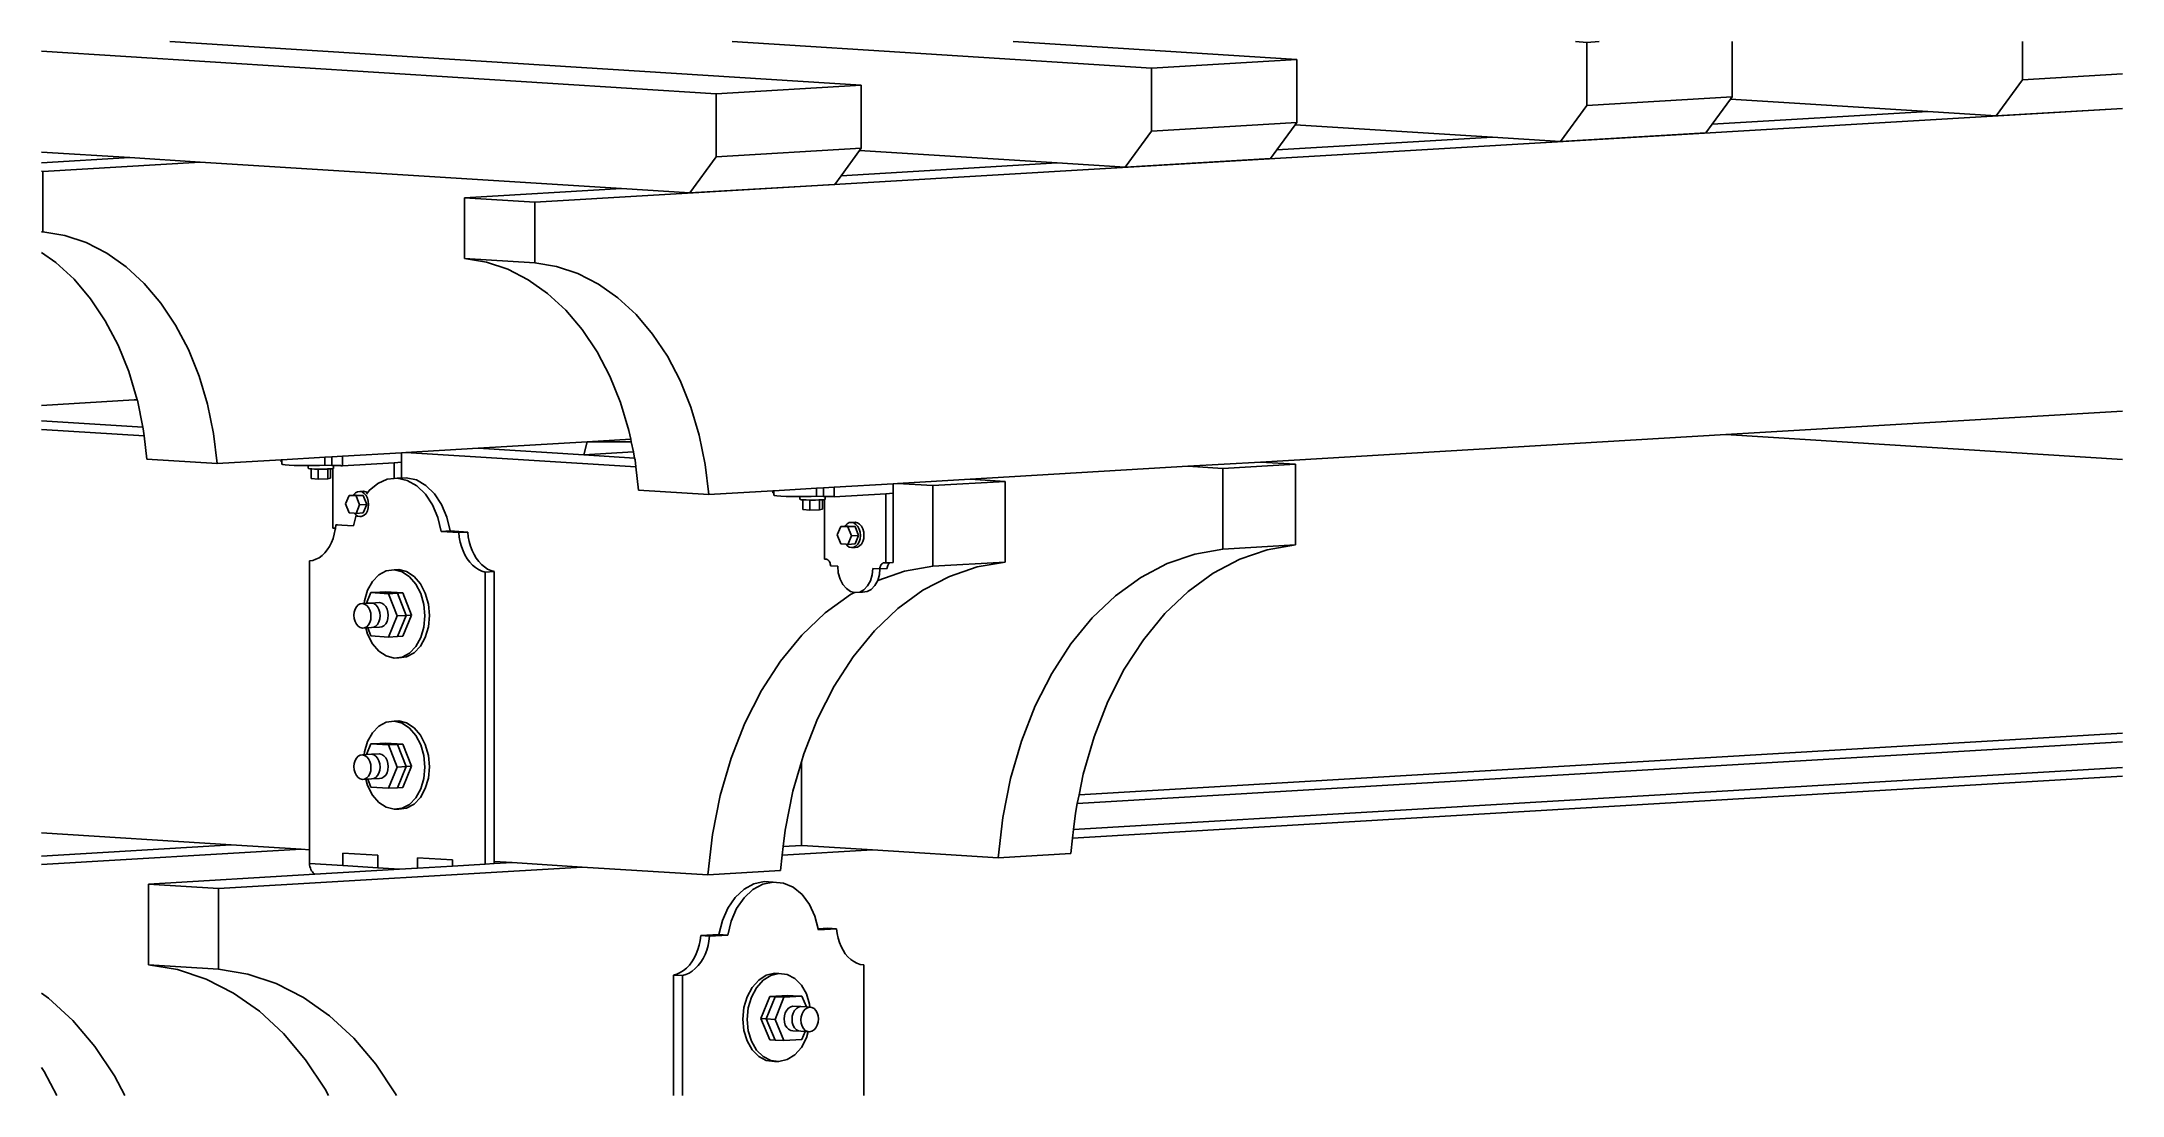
# Model space of a CAD drawing. Extents: x -20.6 to 20.6, y -10.4 to 10.4.
import ezdxf

# ---------------------------------------------------------------- set-up
doc = ezdxf.new("R2010")
doc.units = 0
doc.header["$MEASUREMENT"] = 0
doc.layers.get('0').update_dxf_attribs({"linetype": 'CONTINUOUS'})

msp = doc.modelspace()

# ---------------------------------------------------------------- linework, layer by layer
for p, q in [((-18.065, 10.43), (-4.37, 9.568)), ((-6.93, 10.43), (1.378, 9.907)), ((-1.363, 10.43), (4.252, 10.076)), ((9.772, 10.43), (9.999, 10.415)), ((10.241, 10.43), (9.999, 10.415)), ((9.999, 10.415), (9.999, 9.168)), ((12.873, 9.337), (12.873, 10.43)), ((18.621, 10.43), (18.621, 9.676)), ((-20.602, 10.239), (-7.244, 9.398)), ((4.252, 10.076), (1.378, 9.907)), ((1.378, 9.907), (1.378, 8.659)), ((4.252, 8.829), (4.252, 10.076)), ((-4.37, 9.568), (-7.244, 9.398)), ((-4.37, 8.32), (-4.37, 9.568)), ((18.621, 9.676), (18.099, 8.96)), ((18.621, 9.676), (20.602, 9.793)), ((-10.837, 7.249), (20.602, 9.103)), ((-7.244, 9.398), (-7.244, 8.151)), ((9.999, 9.168), (9.478, 8.452)), ((9.999, 9.168), (12.873, 9.337)), ((12.477, 8.794), (12.84, 9.291)), ((12.84, 9.291), (12.873, 9.337)), ((12.84, 9.291), (16.748, 9.045)), ((18.099, 8.96), (20.602, 9.108)), ((1.378, 8.659), (0.856, 7.943)), ((1.378, 8.659), (4.252, 8.829)), ((3.855, 8.285), (4.218, 8.783)), ((4.218, 8.783), (4.252, 8.829)), ((4.218, 8.783), (8.126, 8.537)), ((12.351, 8.621), (12.477, 8.794)), ((12.477, 8.794), (16.748, 9.045)), ((16.748, 9.045), (18.099, 8.96)), ((-20.602, 8.243), (-18.855, 8.133)), ((-7.244, 8.151), (-4.37, 8.32)), ((-4.766, 7.776), (-4.403, 8.274)), ((-4.403, 8.274), (-4.37, 8.32)), ((-4.403, 8.274), (-0.495, 8.028)), ((3.73, 8.113), (3.855, 8.285)), ((3.855, 8.285), (8.126, 8.537)), ((8.126, 8.537), (9.478, 8.452)), ((9.478, 8.452), (12.351, 8.621)), ((-20.602, 8.03), (-18.855, 8.133)), ((-20.575, 7.862), (-20.602, 7.863)), ((-20.575, 7.862), (-17.464, 8.045)), ((-20.575, 7.862), (-20.575, 6.664)), ((-18.855, 8.133), (-17.464, 8.045)), ((-17.464, 8.045), (-9.117, 7.52)), ((-7.244, 8.151), (-7.765, 7.435)), ((-4.766, 7.776), (-0.495, 8.028)), ((-0.495, 8.028), (0.856, 7.943)), ((0.856, 7.943), (3.73, 8.113)), ((-12.229, 7.336), (-9.117, 7.52)), ((-9.117, 7.52), (-7.765, 7.435)), ((-7.765, 7.435), (-4.892, 7.604)), ((-4.892, 7.604), (-4.766, 7.776)), ((-10.837, 7.249), (-12.229, 7.336)), ((-12.229, 7.336), (-12.229, 6.139)), ((-10.837, 7.249), (-10.837, 6.051)), ((-20.575, 6.664), (-20.602, 6.665)), ((-20.142, 6.591), (-20.575, 6.664)), ((-20.602, 6.258), (-20.319, 6.059)), ((-20.142, 6.591), (-19.719, 6.45)), ((-19.719, 6.45), (-19.313, 6.242)), ((-19.313, 6.242), (-18.928, 5.971)), ((-20.319, 6.059), (-19.96, 5.727)), ((-18.928, 5.971), (-18.569, 5.64)), ((-10.837, 6.051), (-12.229, 6.139)), ((-11.795, 6.065), (-12.229, 6.139)), ((-11.795, 6.065), (-11.372, 5.924)), ((-11.372, 5.924), (-10.966, 5.717)), ((-10.404, 5.978), (-10.837, 6.051)), ((-10.404, 5.978), (-9.981, 5.837)), ((-9.981, 5.837), (-9.575, 5.629)), ((-19.96, 5.727), (-19.633, 5.34)), ((-18.569, 5.64), (-18.242, 5.253)), ((-10.966, 5.717), (-10.581, 5.446)), ((-10.581, 5.446), (-10.222, 5.115)), ((-9.575, 5.629), (-9.19, 5.358)), ((-9.19, 5.358), (-8.831, 5.027)), ((-19.633, 5.34), (-19.34, 4.902)), ((-18.242, 5.253), (-17.949, 4.815)), ((-10.222, 5.115), (-9.895, 4.728)), ((-8.831, 5.027), (-8.503, 4.64)), ((-19.34, 4.902), (-19.087, 4.419)), ((-17.949, 4.815), (-17.695, 4.332)), ((-9.895, 4.728), (-9.602, 4.29)), ((-8.503, 4.64), (-8.211, 4.202)), ((-19.087, 4.419), (-18.875, 3.897)), ((-17.695, 4.332), (-17.484, 3.809)), ((-9.602, 4.29), (-9.349, 3.806)), ((-8.211, 4.202), (-7.957, 3.719)), ((-18.875, 3.897), (-18.709, 3.342)), ((-17.484, 3.809), (-17.317, 3.254)), ((-9.349, 3.806), (-9.137, 3.284)), ((-7.957, 3.719), (-7.746, 3.196)), ((-20.602, 3.228), (-18.772, 3.336)), ((-18.772, 3.336), (-18.708, 3.34)), ((-18.772, 3.336), (-18.706, 3.332)), ((-18.709, 3.342), (-18.708, 3.34)), ((-18.708, 3.34), (-18.706, 3.332)), ((-18.706, 3.332), (-18.597, 2.799)), ((-20.602, 2.925), (-18.597, 2.799)), ((-17.317, 3.254), (-17.198, 2.674)), ((-9.137, 3.284), (-8.971, 2.729)), ((-7.746, 3.196), (-7.579, 2.642)), ((12.75, 2.651), (20.602, 3.114)), ((-20.602, 2.75), (-18.572, 2.623)), ((-18.597, 2.799), (-18.589, 2.762)), ((-18.589, 2.762), (-18.572, 2.623)), ((-18.518, 2.164), (-18.572, 2.623)), ((-17.198, 2.674), (-17.127, 2.076)), ((-11.954, 2.381), (-9.797, 2.508)), ((-9.866, 2.25), (-9.797, 2.508)), ((-9.797, 2.508), (-8.936, 2.559)), ((-9.797, 2.508), (-8.925, 2.507)), ((-8.971, 2.729), (-8.936, 2.559)), ((-8.936, 2.559), (-8.925, 2.507)), ((-8.925, 2.507), (-8.884, 2.308)), ((-7.579, 2.642), (-7.46, 2.061)), ((3.532, 2.107), (12.75, 2.651)), ((20.602, 2.157), (12.75, 2.651)), ((-17.127, 2.076), (-18.518, 2.164)), ((-17.129, 2.076), (-17.127, 2.076)), ((-17.127, 2.076), (-15.861, 2.151)), ((-15.861, 2.151), (-15.842, 2.152)), ((-15.861, 2.151), (-15.861, 2.11)), ((-15.844, 2.109), (-15.861, 2.11)), ((-15.844, 2.111), (-15.842, 2.111)), ((-15.842, 2.109), (-15.844, 2.109)), ((-15.842, 2.152), (-14.995, 2.202)), ((-15.842, 2.152), (-15.842, 2.111)), ((-15.842, 2.111), (-15.842, 2.109)), ((-15.842, 2.109), (-15.842, 2.067)), ((-15.842, 2.067), (-15.827, 2.059)), ((-14.995, 2.202), (-14.855, 2.21)), ((-14.995, 2.202), (-14.995, 2.044)), ((-14.855, 2.21), (-14.644, 2.223)), ((-14.855, 2.21), (-14.855, 2.036)), ((-14.644, 2.223), (-13.476, 2.291)), ((-14.644, 2.223), (-14.644, 2.033)), ((-13.62, 2.094), (-14.644, 2.033)), ((-13.62, 2.094), (-13.476, 2.102)), ((-13.62, 2.094), (-13.62, 1.78)), ((-13.476, 2.291), (-13.391, 2.296)), ((-13.476, 2.102), (-13.476, 2.291)), ((-13.476, 1.791), (-13.476, 2.102)), ((-13.391, 2.296), (-11.954, 2.381)), ((-13.391, 2.296), (-8.834, 2.01)), ((-11.954, 2.381), (-9.866, 2.25)), ((-9.866, 2.25), (-8.884, 2.308)), ((-9.866, 2.25), (-8.859, 2.186)), ((-8.884, 2.308), (-8.859, 2.186)), ((-8.859, 2.186), (-8.851, 2.149)), ((-8.851, 2.149), (-8.834, 2.01)), ((-7.46, 2.061), (-7.389, 1.463)), ((2.095, 2.023), (3.532, 2.107)), ((2.792, 1.979), (4.229, 2.064)), ((3.532, 2.107), (4.229, 2.064)), ((4.229, 2.064), (4.229, 0.467)), ((-15.827, 2.059), (-15.779, 2.052)), ((-15.779, 2.052), (-15.702, 2.045)), ((-15.702, 2.045), (-15.599, 2.04)), ((-15.599, 2.04), (-15.48, 2.037)), ((-15.48, 2.037), (-15.35, 2.036)), ((-15.35, 2.036), (-15.323, 2.036)), ((-15.323, 2.036), (-15.221, 2.037)), ((-15.323, 2.036), (-15.323, 1.983)), ((-15.323, 1.983), (-15.315, 1.979)), ((-15.315, 1.979), (-15.291, 1.975)), ((-15.291, 1.975), (-15.267, 1.973)), ((-15.267, 1.973), (-15.267, 1.78)), ((-15.267, 1.973), (-15.252, 1.972)), ((-15.267, 1.78), (-15.128, 1.771)), ((-15.252, 1.972), (-15.201, 1.969)), ((-15.221, 2.037), (-15.099, 2.04)), ((-15.201, 1.969), (-15.141, 1.968)), ((-15.141, 1.968), (-15.128, 1.968)), ((-15.128, 1.968), (-15.128, 1.771)), ((-15.128, 1.968), (-15.077, 1.967)), ((-15.128, 1.771), (-14.934, 1.774)), ((-15.099, 2.04), (-14.995, 2.044)), ((-15.077, 1.967), (-15.012, 1.968)), ((-15.012, 1.968), (-14.951, 1.969)), ((-14.995, 2.044), (-14.855, 2.036)), ((-14.951, 1.969), (-14.934, 1.97)), ((-14.934, 1.97), (-14.899, 1.972)), ((-14.934, 1.97), (-14.934, 1.774)), ((-14.934, 1.774), (-14.879, 1.786)), ((-14.899, 1.972), (-14.879, 1.973)), ((-14.879, 1.973), (-14.858, 1.975)), ((-14.879, 1.973), (-14.879, 1.786)), ((-14.858, 1.975), (-14.837, 1.978)), ((-14.855, 2.036), (-14.839, 2.036)), ((-14.839, 2.036), (-14.823, 2.037)), ((-14.837, 0.798), (-14.837, 1.978)), ((-14.837, 1.978), (-14.832, 1.978)), ((-14.832, 1.978), (-14.823, 1.982)), ((-14.823, 2.037), (-14.823, 1.982)), ((-14.823, 2.037), (-14.821, 2.037)), ((-14.821, 2.037), (-14.801, 2.037)), ((-14.801, 2.037), (-14.781, 2.038)), ((-14.781, 2.038), (-14.761, 2.038)), ((-14.761, 2.038), (-14.74, 2.038)), ((-14.74, 2.038), (-14.721, 2.037)), ((-14.721, 2.037), (-14.702, 2.037)), ((-14.702, 2.037), (-14.684, 2.036)), ((-14.684, 2.036), (-14.669, 2.035)), ((-14.669, 2.035), (-14.655, 2.034)), ((-14.655, 2.034), (-14.644, 2.033)), ((-14.116, 1.541), (-13.947, 1.683)), ((-13.947, 1.683), (-13.758, 1.766)), ((-13.758, 1.766), (-13.62, 1.78)), ((-13.62, 1.78), (-13.559, 1.786)), ((-13.559, 1.786), (-13.476, 1.791)), ((-13.559, 1.786), (-13.361, 1.741)), ((-13.476, 1.791), (-13.38, 1.797)), ((-13.38, 1.797), (-13.181, 1.752)), ((-13.361, 1.741), (-13.172, 1.635)), ((-13.181, 1.752), (-12.992, 1.645)), ((-8.78, 1.551), (-8.834, 2.01)), ((-4.906, 1.61), (-3.738, 1.679)), ((-3.738, 1.679), (-3.653, 1.684)), ((-3.738, 1.489), (-3.738, 1.679)), ((-3.653, 1.684), (-2.216, 1.768)), ((-3.653, 1.684), (-2.956, 1.64)), ((-2.956, 1.64), (-1.519, 1.725)), ((-2.216, 1.768), (2.095, 2.023)), ((-2.216, 1.768), (-1.519, 1.725)), ((-1.519, 1.725), (-1.519, 0.128)), ((2.095, 2.023), (2.792, 1.979)), ((2.792, 1.979), (2.792, 0.382)), ((-14.583, 1.277), (-14.514, 1.445)), ((-14.514, 1.099), (-14.583, 1.277)), ((-14.429, 1.45), (-14.514, 1.445)), ((-14.514, 1.445), (-14.375, 1.436)), ((-14.429, 1.45), (-14.423, 1.461)), ((-14.37, 1.454), (-14.429, 1.45)), ((-14.423, 1.461), (-14.387, 1.498)), ((-14.387, 1.498), (-14.346, 1.52)), ((-14.231, 1.445), (-14.375, 1.436)), ((-14.375, 1.436), (-14.305, 1.259)), ((-14.305, 1.259), (-14.375, 1.091)), ((-14.231, 1.445), (-14.37, 1.454)), ((-14.346, 1.52), (-14.301, 1.526)), ((-14.161, 1.268), (-14.305, 1.259)), ((-14.229, 1.53), (-14.301, 1.526)), ((-14.301, 1.526), (-14.256, 1.515)), ((-14.256, 1.515), (-14.214, 1.487)), ((-14.231, 1.445), (-14.161, 1.268)), ((-14.161, 1.268), (-14.231, 1.099)), ((-14.229, 1.53), (-14.184, 1.519)), ((-14.214, 1.487), (-14.178, 1.445)), ((-14.184, 1.519), (-14.149, 1.496)), ((-14.178, 1.445), (-14.15, 1.392)), ((-14.165, 1.474), (-14.149, 1.496)), ((-14.15, 1.392), (-14.133, 1.33)), ((-14.149, 1.496), (-14.116, 1.541)), ((-14.133, 1.33), (-14.127, 1.266)), ((-14.127, 1.266), (-14.133, 1.201)), ((-13.172, 1.635), (-13.003, 1.471)), ((-13.003, 1.471), (-12.862, 1.259)), ((-12.992, 1.645), (-12.823, 1.481)), ((-12.862, 1.259), (-12.756, 1.009)), ((-12.682, 1.269), (-12.823, 1.481)), ((-12.576, 1.019), (-12.682, 1.269)), ((-7.389, 1.463), (-8.78, 1.551)), ((-7.391, 1.463), (-7.389, 1.463)), ((-7.389, 1.463), (-6.123, 1.538)), ((-6.123, 1.538), (-6.104, 1.539)), ((-6.123, 1.538), (-6.123, 1.497)), ((-6.106, 1.496), (-6.123, 1.497)), ((-6.106, 1.498), (-6.104, 1.498)), ((-6.104, 1.496), (-6.106, 1.496)), ((-6.104, 1.539), (-5.256, 1.589)), ((-6.104, 1.539), (-6.104, 1.498)), ((-6.104, 1.498), (-6.104, 1.496)), ((-6.104, 1.496), (-6.104, 1.454)), ((-6.104, 1.454), (-6.089, 1.446)), ((-6.089, 1.446), (-6.041, 1.439)), ((-6.041, 1.439), (-5.963, 1.432)), ((-5.963, 1.432), (-5.861, 1.427)), ((-5.861, 1.427), (-5.741, 1.424)), ((-5.741, 1.424), (-5.612, 1.423)), ((-5.612, 1.423), (-5.585, 1.423)), ((-5.585, 1.423), (-5.483, 1.424)), ((-5.585, 1.423), (-5.585, 1.37)), ((-5.585, 1.37), (-5.577, 1.366)), ((-5.577, 1.366), (-5.553, 1.362)), ((-5.553, 1.362), (-5.529, 1.36)), ((-5.529, 1.36), (-5.529, 1.167)), ((-5.529, 1.36), (-5.514, 1.359)), ((-5.514, 1.359), (-5.463, 1.357)), ((-5.483, 1.424), (-5.361, 1.427)), ((-5.463, 1.357), (-5.403, 1.355)), ((-5.403, 1.355), (-5.39, 1.355)), ((-5.39, 1.355), (-5.39, 1.158)), ((-5.39, 1.355), (-5.339, 1.354)), ((-5.361, 1.427), (-5.256, 1.432)), ((-5.339, 1.354), (-5.274, 1.355)), ((-5.274, 1.355), (-5.213, 1.356)), ((-5.256, 1.589), (-5.117, 1.597)), ((-5.256, 1.589), (-5.256, 1.432)), ((-5.256, 1.432), (-5.117, 1.423)), ((-5.213, 1.356), (-5.196, 1.357)), ((-5.196, 1.357), (-5.161, 1.359)), ((-5.196, 1.357), (-5.196, 1.161)), ((-5.161, 1.359), (-5.141, 1.36)), ((-5.141, 1.36), (-5.12, 1.362)), ((-5.141, 1.36), (-5.141, 1.173)), ((-5.12, 1.362), (-5.099, 1.365)), ((-5.117, 1.597), (-4.906, 1.61)), ((-5.117, 1.597), (-5.117, 1.423)), ((-5.117, 1.423), (-5.101, 1.424)), ((-5.101, 1.424), (-5.085, 1.424)), ((-5.099, 0.185), (-5.099, 1.365)), ((-5.099, 1.365), (-5.094, 1.365)), ((-5.094, 1.365), (-5.085, 1.369)), ((-5.085, 1.424), (-5.085, 1.369)), ((-5.085, 1.424), (-5.083, 1.424)), ((-5.083, 1.424), (-5.063, 1.425)), ((-5.063, 1.425), (-5.043, 1.425)), ((-5.043, 1.425), (-5.023, 1.425)), ((-5.023, 1.425), (-5.002, 1.425)), ((-5.002, 1.425), (-4.983, 1.425)), ((-4.983, 1.425), (-4.964, 1.424)), ((-4.964, 1.424), (-4.946, 1.423)), ((-4.946, 1.423), (-4.931, 1.423)), ((-4.931, 1.423), (-4.917, 1.422)), ((-4.917, 1.422), (-4.906, 1.421)), ((-4.906, 1.61), (-4.906, 1.421)), ((-3.882, 1.481), (-4.906, 1.421)), ((-3.882, 1.481), (-3.738, 1.489)), ((-3.882, 1.481), (-3.882, 0.109)), ((-3.738, 0.117), (-3.738, 1.489)), ((-2.956, 1.64), (-2.956, 0.043)), ((-14.777, 0.865), (-14.785, 0.793)), ((-14.777, 0.865), (-14.741, 0.867)), ((-14.429, 0.843), (-14.777, 0.865)), ((-14.411, 1.093), (-14.514, 1.099)), ((-14.429, 0.843), (-14.428, 0.847)), ((-14.428, 0.847), (-14.376, 1.058)), ((-14.387, 1.066), (-14.411, 1.093)), ((-14.375, 1.091), (-14.411, 1.093)), ((-14.376, 1.058), (-14.387, 1.066)), ((-14.346, 1.038), (-14.376, 1.058)), ((-14.231, 1.099), (-14.375, 1.091)), ((-14.301, 1.027), (-14.346, 1.038)), ((-14.256, 1.033), (-14.301, 1.027)), ((-14.265, 1.029), (-14.301, 1.027)), ((-14.214, 1.055), (-14.256, 1.033)), ((-14.178, 1.092), (-14.214, 1.055)), ((-14.15, 1.142), (-14.178, 1.092)), ((-14.133, 1.201), (-14.15, 1.142)), ((-12.756, 1.009), (-12.69, 0.733)), ((-12.51, 0.744), (-12.576, 1.019)), ((-5.529, 1.167), (-5.39, 1.158)), ((-5.39, 1.158), (-5.196, 1.161)), ((-5.196, 1.161), (-5.141, 1.173)), ((-4.845, 0.664), (-4.776, 0.832)), ((-4.691, 0.837), (-4.776, 0.832)), ((-4.776, 0.832), (-4.637, 0.824)), ((-4.691, 0.837), (-4.685, 0.848)), ((-4.632, 0.841), (-4.691, 0.837)), ((-4.685, 0.848), (-4.649, 0.885)), ((-4.649, 0.885), (-4.608, 0.908)), ((-4.493, 0.832), (-4.637, 0.824)), ((-4.493, 0.832), (-4.632, 0.841)), ((-4.608, 0.908), (-4.563, 0.913)), ((-4.491, 0.917), (-4.563, 0.913)), ((-4.563, 0.913), (-4.518, 0.902)), ((-4.518, 0.902), (-4.476, 0.874)), ((-4.493, 0.832), (-4.423, 0.655)), ((-4.491, 0.917), (-4.446, 0.906)), ((-4.476, 0.874), (-4.44, 0.832)), ((-4.446, 0.906), (-4.404, 0.879)), ((-4.44, 0.832), (-4.412, 0.779)), ((-4.368, 0.837), (-4.404, 0.879)), ((-4.34, 0.783), (-4.368, 0.837)), ((-14.901, 0.437), (-14.945, 0.369)), ((-14.863, 0.512), (-14.901, 0.437)), ((-14.831, 0.594), (-14.863, 0.512)), ((-14.823, 0.801), (-14.837, 0.798)), ((-14.806, 0.681), (-14.831, 0.594)), ((-14.809, 0.801), (-14.823, 0.801)), ((-14.809, 0.801), (-14.795, 0.798)), ((-14.787, 0.771), (-14.806, 0.681)), ((-14.785, 0.793), (-14.795, 0.798)), ((-14.785, 0.793), (-14.787, 0.771)), ((-12.69, 0.733), (-12.51, 0.744)), ((-12.69, 0.733), (-12.342, 0.711)), ((-12.51, 0.744), (-12.163, 0.722)), ((-12.342, 0.711), (-12.163, 0.722)), ((-12.342, 0.711), (-12.331, 0.617)), ((-12.331, 0.617), (-12.313, 0.524)), ((-12.313, 0.524), (-12.288, 0.434)), ((-12.288, 0.434), (-12.256, 0.348)), ((-12.152, 0.627), (-12.163, 0.722)), ((-12.134, 0.534), (-12.152, 0.627)), ((-12.109, 0.444), (-12.134, 0.534)), ((-12.077, 0.359), (-12.109, 0.444)), ((-4.776, 0.487), (-4.845, 0.664)), ((-4.673, 0.48), (-4.776, 0.487)), ((-4.649, 0.453), (-4.673, 0.48)), ((-4.637, 0.478), (-4.673, 0.48)), ((-4.608, 0.425), (-4.649, 0.453)), ((-4.637, 0.824), (-4.567, 0.646)), ((-4.567, 0.646), (-4.637, 0.478)), ((-4.493, 0.486), (-4.637, 0.478)), ((-4.563, 0.414), (-4.608, 0.425)), ((-4.423, 0.655), (-4.567, 0.646)), ((-4.518, 0.42), (-4.563, 0.414)), ((-4.491, 0.418), (-4.563, 0.414)), ((-4.476, 0.442), (-4.518, 0.42)), ((-4.423, 0.655), (-4.493, 0.486)), ((-4.491, 0.418), (-4.446, 0.424)), ((-4.44, 0.479), (-4.476, 0.442)), ((-4.446, 0.424), (-4.404, 0.446)), ((-4.412, 0.529), (-4.44, 0.479)), ((-4.412, 0.779), (-4.395, 0.718)), ((-4.395, 0.589), (-4.412, 0.529)), ((-4.404, 0.446), (-4.368, 0.484)), ((-4.395, 0.718), (-4.389, 0.653)), ((-4.389, 0.653), (-4.395, 0.589)), ((-4.368, 0.484), (-4.34, 0.534)), ((-4.323, 0.722), (-4.34, 0.783)), ((-4.34, 0.534), (-4.323, 0.593)), ((-4.317, 0.657), (-4.323, 0.722)), ((-4.323, 0.593), (-4.317, 0.657)), ((2.792, 0.382), (4.229, 0.467)), ((4.229, 0.467), (3.669, 0.37)), ((-15.233, 0.16), (-15.298, 0.149)), ((-15.298, -5.569), (-15.298, 0.149)), ((-15.169, 0.182), (-15.233, 0.16)), ((-15.107, 0.214), (-15.169, 0.182)), ((-15.049, 0.257), (-15.107, 0.214)), ((-14.995, 0.308), (-15.049, 0.257)), ((-14.945, 0.369), (-14.995, 0.308)), ((-12.256, 0.348), (-12.218, 0.268)), ((-12.218, 0.268), (-12.174, 0.194)), ((-12.174, 0.194), (-12.124, 0.128)), ((-12.124, 0.128), (-12.07, 0.069)), ((-12.038, 0.279), (-12.077, 0.359)), ((-12.07, 0.069), (-12.012, 0.019)), ((-11.994, 0.205), (-12.038, 0.279)), ((-12.012, 0.019), (-11.95, -0.021)), ((-11.944, 0.138), (-11.994, 0.205)), ((-11.89, 0.08), (-11.944, 0.138)), ((-11.89, 0.08), (-11.832, 0.03)), ((-11.832, 0.03), (-11.77, -0.01)), ((-5.085, 0.188), (-5.099, 0.185)), ((-5.071, 0.188), (-5.085, 0.188)), ((-5.071, 0.188), (-5.057, 0.185)), ((-5.043, 0.179), (-5.057, 0.185)), ((-5.03, 0.17), (-5.043, 0.179)), ((-5.018, 0.159), (-5.03, 0.17)), ((-5.007, 0.145), (-5.018, 0.159)), ((-4.997, 0.129), (-5.007, 0.145)), ((-4.99, 0.112), (-4.997, 0.129)), ((-4.984, 0.093), (-4.99, 0.112)), ((-4.98, 0.073), (-4.984, 0.093)), ((-4.978, 0.053), (-4.98, 0.073)), ((-4.838, 0.044), (-4.978, 0.053)), ((-4.838, 0.044), (-4.827, -0.086)), ((-4.155, -0.128), (-4.143, 0)), ((-4.143, 0), (-4.004, -0.009)), ((-4.004, -0.009), (-4.002, 0.012)), ((-4.002, 0.012), (-3.998, 0.031)), ((-3.998, 0.031), (-3.992, 0.049)), ((-3.992, 0.049), (-3.984, 0.066)), ((-3.984, 0.066), (-3.974, 0.08)), ((-3.974, 0.08), (-3.963, 0.093)), ((-3.963, 0.093), (-3.951, 0.102)), ((-3.951, 0.102), (-3.938, 0.11)), ((-3.938, 0.11), (-3.924, 0.114)), ((-3.924, 0.114), (-3.91, 0.115)), ((-3.91, 0.115), (-3.896, 0.113)), ((-3.896, 0.113), (-3.882, 0.109)), ((-3.882, 0.109), (-3.803, 0.113)), ((-3.86, 0), (-3.858, 0.02)), ((-3.858, 0.02), (-3.854, 0.039)), ((-3.854, 0.039), (-3.848, 0.057)), ((-3.848, 0.057), (-3.84, 0.074)), ((-3.84, 0.074), (-3.831, 0.089)), ((-3.831, 0.089), (-3.82, 0.101)), ((-3.82, 0.101), (-3.808, 0.111)), ((-3.808, 0.111), (-3.803, 0.113)), ((-3.803, 0.113), (-3.738, 0.117)), ((-2.956, 0.043), (-3.515, -0.054)), ((-2.956, 0.043), (-1.519, 0.128)), ((-2.078, 0.031), (-2.624, -0.156)), ((-1.519, 0.128), (-2.078, 0.031)), ((1.687, 0.098), (1.162, -0.177)), ((2.232, 0.285), (1.687, 0.098)), ((2.792, 0.382), (2.232, 0.285)), ((3.124, 0.183), (2.599, -0.092)), ((3.669, 0.37), (3.124, 0.183)), ((-14.147, -0.43), (-14.05, -0.256)), ((-14.05, -0.256), (-13.924, -0.125)), ((-13.924, -0.125), (-13.778, -0.047)), ((-13.778, -0.047), (-13.62, -0.027)), ((-13.62, -0.027), (-13.531, -0.022)), ((-13.62, -0.027), (-13.463, -0.067)), ((-13.531, -0.022), (-13.373, -0.062)), ((-13.463, -0.067), (-13.316, -0.163)), ((-13.373, -0.062), (-13.227, -0.158)), ((-13.316, -0.163), (-13.191, -0.31)), ((-13.101, -0.305), (-13.227, -0.158)), ((-13.191, -0.31), (-13.094, -0.497)), ((-13.004, -0.491), (-13.101, -0.305)), ((-11.95, -0.021), (-11.886, -0.051)), ((-11.886, -0.051), (-11.821, -0.07)), ((-11.821, -0.07), (-11.642, -0.059)), ((-11.821, -5.853), (-11.821, -0.07)), ((-11.77, -0.01), (-11.707, -0.04)), ((-11.707, -0.04), (-11.642, -0.059)), ((-11.642, -5.799), (-11.642, -0.059)), ((-4.827, -0.086), (-4.792, -0.209)), ((-4.792, -0.209), (-4.737, -0.315)), ((-4.737, -0.315), (-4.665, -0.399)), ((-4.665, -0.399), (-4.581, -0.454)), ((-4.317, -0.421), (-4.245, -0.346)), ((-4.245, -0.346), (-4.189, -0.246)), ((-4.189, -0.246), (-4.155, -0.128)), ((-4.173, -0.413), (-4.101, -0.338)), ((-4.101, -0.338), (-4.046, -0.238)), ((-4.046, -0.238), (-4.045, -0.235)), ((-3.515, -0.054), (-4.045, -0.235)), ((-4.045, -0.235), (-4.011, -0.12)), ((-4.011, -0.12), (-4.001, -0.008)), ((-4.004, -0.009), (-4.001, -0.008)), ((-4.001, -0.008), (-3.86, 0)), ((-2.624, -0.156), (-3.149, -0.431)), ((1.162, -0.177), (0.665, -0.538)), ((2.599, -0.092), (2.102, -0.453)), ((-14.413, -0.864), (-14.396, -0.806)), ((-14.396, -0.806), (-14.369, -0.757)), ((-14.369, -0.757), (-14.334, -0.721)), ((-14.334, -0.721), (-14.293, -0.699)), ((-14.293, -0.699), (-14.249, -0.694)), ((-14.213, -0.692), (-14.249, -0.694)), ((-14.249, -0.694), (-14.205, -0.705)), ((-14.213, -0.692), (-14.208, -0.637)), ((-14.167, -0.689), (-14.213, -0.692)), ((-14.208, -0.637), (-14.147, -0.43)), ((-14.205, -0.705), (-14.164, -0.732)), ((-14.08, -0.477), (-14.167, -0.689)), ((-14.069, -0.683), (-14.167, -0.689)), ((-14.164, -0.732), (-14.129, -0.772)), ((-14.129, -0.772), (-14.102, -0.824)), ((-14.08, -0.477), (-13.901, -0.467)), ((-13.735, -0.499), (-14.08, -0.477)), ((-13.908, -0.674), (-14.069, -0.683)), ((-14.069, -0.683), (-14.026, -0.694)), ((-14.026, -0.694), (-13.985, -0.721)), ((-13.985, -0.721), (-13.95, -0.762)), ((-13.95, -0.762), (-13.923, -0.814)), ((-13.923, -0.814), (-13.906, -0.874)), ((-13.908, -0.674), (-13.864, -0.685)), ((-13.901, -0.467), (-13.793, -0.46)), ((-13.556, -0.488), (-13.901, -0.467)), ((-13.864, -0.685), (-13.823, -0.711)), ((-13.788, -0.752), (-13.823, -0.711)), ((-13.793, -0.46), (-13.448, -0.482)), ((-13.761, -0.804), (-13.788, -0.752)), ((-13.744, -0.864), (-13.761, -0.804)), ((-13.735, -0.499), (-13.556, -0.488)), ((-13.563, -0.938), (-13.735, -0.499)), ((-13.556, -0.488), (-13.448, -0.482)), ((-13.383, -0.928), (-13.556, -0.488)), ((-13.276, -0.921), (-13.448, -0.482)), ((-13.094, -0.497), (-13.033, -0.711)), ((-13.033, -0.711), (-13.012, -0.938)), ((-12.943, -0.706), (-13.004, -0.491)), ((-12.923, -0.933), (-12.943, -0.706)), ((-4.586, -0.516), (-5.083, -0.877)), ((-4.505, -0.474), (-4.586, -0.516)), ((-4.581, -0.454), (-4.505, -0.474)), ((-4.505, -0.474), (-4.491, -0.477)), ((-4.491, -0.477), (-4.401, -0.466)), ((-4.491, -0.477), (-4.347, -0.469)), ((-4.401, -0.466), (-4.317, -0.421)), ((-4.347, -0.469), (-4.257, -0.457)), ((-4.257, -0.457), (-4.173, -0.413)), ((-3.646, -0.792), (-4.109, -1.232)), ((-3.149, -0.431), (-3.646, -0.792)), ((0.665, -0.538), (0.202, -0.978)), ((2.102, -0.453), (1.639, -0.893)), ((-14.418, -0.926), (-14.413, -0.864)), ((-14.413, -0.989), (-14.418, -0.926)), ((-14.396, -1.049), (-14.413, -0.989)), ((-14.369, -1.101), (-14.396, -1.049)), ((-14.334, -1.142), (-14.369, -1.101)), ((-14.293, -1.169), (-14.334, -1.142)), ((-14.249, -1.18), (-14.293, -1.169)), ((-14.205, -1.174), (-14.249, -1.18)), ((-14.183, -1.176), (-14.249, -1.18)), ((-14.164, -1.153), (-14.205, -1.174)), ((-14.143, -1.174), (-14.183, -1.176)), ((-14.147, -1.303), (-14.183, -1.176)), ((-14.129, -1.116), (-14.164, -1.153)), ((-14.069, -1.169), (-14.143, -1.174)), ((-14.143, -1.174), (-14.08, -1.334)), ((-14.102, -1.068), (-14.129, -1.116)), ((-14.102, -0.824), (-14.085, -0.884)), ((-14.085, -1.01), (-14.102, -1.068)), ((-14.085, -0.884), (-14.08, -0.947)), ((-14.08, -0.947), (-14.085, -1.01)), ((-13.908, -1.16), (-14.069, -1.169)), ((-14.026, -1.164), (-14.069, -1.169)), ((-13.985, -1.142), (-14.026, -1.164)), ((-13.95, -1.106), (-13.985, -1.142)), ((-13.923, -1.057), (-13.95, -1.106)), ((-13.906, -0.999), (-13.923, -1.057)), ((-13.908, -1.16), (-13.864, -1.154)), ((-13.906, -0.874), (-13.9, -0.937)), ((-13.9, -0.937), (-13.906, -0.999)), ((-13.864, -1.154), (-13.823, -1.132)), ((-13.823, -1.132), (-13.788, -1.096)), ((-13.788, -1.096), (-13.761, -1.047)), ((-13.761, -1.047), (-13.744, -0.99)), ((-13.738, -0.927), (-13.744, -0.864)), ((-13.744, -0.99), (-13.738, -0.927)), ((-13.735, -1.356), (-13.563, -0.938)), ((-13.563, -0.938), (-13.383, -0.928)), ((-13.556, -1.345), (-13.383, -0.928)), ((-13.448, -1.339), (-13.276, -0.921)), ((-13.383, -0.928), (-13.276, -0.921)), ((-13.033, -1.162), (-13.094, -1.369)), ((-13.012, -0.938), (-13.033, -1.162)), ((-13.004, -1.364), (-12.943, -1.157)), ((-12.943, -1.157), (-12.923, -0.933)), ((-5.083, -0.877), (-5.546, -1.317)), ((-4.109, -1.232), (-4.532, -1.748)), ((0.202, -0.978), (-0.221, -1.493)), ((1.639, -0.893), (1.216, -1.409)), ((-14.05, -1.489), (-14.147, -1.303)), ((-14.08, -1.334), (-13.735, -1.356)), ((-13.924, -1.636), (-14.05, -1.489)), ((-13.778, -1.732), (-13.924, -1.636)), ((-13.735, -1.356), (-13.556, -1.345)), ((-13.556, -1.345), (-13.448, -1.339)), ((-13.191, -1.544), (-13.316, -1.674)), ((-13.227, -1.669), (-13.101, -1.538)), ((-13.094, -1.369), (-13.191, -1.544)), ((-13.101, -1.538), (-13.004, -1.364)), ((-5.546, -1.317), (-5.969, -1.832)), ((-0.221, -1.493), (-0.599, -2.077)), ((1.216, -1.409), (0.838, -1.992)), ((-13.62, -1.772), (-13.778, -1.732)), ((-13.463, -1.752), (-13.62, -1.772)), ((-13.62, -1.772), (-13.531, -1.767)), ((-13.531, -1.767), (-13.373, -1.747)), ((-13.316, -1.674), (-13.463, -1.752)), ((-13.373, -1.747), (-13.227, -1.669)), ((-5.969, -1.832), (-6.346, -2.416)), ((-4.532, -1.748), (-4.909, -2.331)), ((0.838, -1.992), (0.511, -2.636)), ((-6.346, -2.416), (-6.674, -3.059)), ((-4.909, -2.331), (-5.237, -2.975)), ((-0.599, -2.077), (-0.926, -2.72)), ((-0.926, -2.72), (-1.199, -3.416)), ((0.511, -2.636), (0.238, -3.332)), ((-14.147, -3.425), (-14.05, -3.25)), ((-14.05, -3.25), (-13.924, -3.12)), ((-13.924, -3.12), (-13.778, -3.042)), ((-13.778, -3.042), (-13.62, -3.022)), ((-13.62, -3.022), (-13.531, -3.017)), ((-13.62, -3.022), (-13.463, -3.061)), ((-13.531, -3.017), (-13.373, -3.056)), ((-13.463, -3.061), (-13.316, -3.158)), ((-13.373, -3.056), (-13.227, -3.153)), ((-13.316, -3.158), (-13.191, -3.304)), ((-13.101, -3.299), (-13.227, -3.153)), ((-6.674, -3.059), (-6.947, -3.755)), ((-5.237, -2.975), (-5.51, -3.671)), ((20.602, -3.262), (-0.059, -4.481)), ((-14.334, -3.715), (-14.293, -3.694)), ((-14.293, -3.694), (-14.249, -3.688)), ((-14.213, -3.686), (-14.249, -3.688)), ((-14.249, -3.688), (-14.205, -3.699)), ((-14.213, -3.686), (-14.208, -3.631)), ((-14.167, -3.683), (-14.213, -3.686)), ((-14.208, -3.631), (-14.147, -3.425)), ((-14.205, -3.699), (-14.164, -3.726)), ((-14.08, -3.472), (-14.167, -3.683)), ((-14.069, -3.678), (-14.167, -3.683)), ((-14.08, -3.472), (-13.901, -3.461)), ((-13.735, -3.493), (-14.08, -3.472)), ((-13.908, -3.668), (-14.069, -3.678)), ((-14.069, -3.678), (-14.026, -3.689)), ((-14.026, -3.689), (-13.985, -3.715)), ((-13.908, -3.668), (-13.864, -3.679)), ((-13.901, -3.461), (-13.793, -3.455)), ((-13.556, -3.483), (-13.901, -3.461)), ((-13.864, -3.679), (-13.823, -3.706)), ((-13.788, -3.747), (-13.823, -3.706)), ((-13.793, -3.455), (-13.448, -3.476)), ((-13.735, -3.493), (-13.556, -3.483)), ((-13.563, -3.933), (-13.735, -3.493)), ((-13.556, -3.483), (-13.448, -3.476)), ((-13.383, -3.922), (-13.556, -3.483)), ((-13.276, -3.916), (-13.448, -3.476)), ((-13.191, -3.304), (-13.094, -3.491)), ((-13.004, -3.486), (-13.101, -3.299)), ((-13.094, -3.491), (-13.033, -3.705)), ((-13.033, -3.705), (-13.012, -3.932)), ((-12.943, -3.7), (-13.004, -3.486)), ((-12.923, -3.927), (-12.943, -3.7)), ((-5.51, -3.671), (-5.555, -3.827)), ((-1.199, -3.416), (-1.414, -4.156)), ((20.602, -3.432), (-0.093, -4.652)), ((0.238, -3.332), (0.023, -4.071)), ((-14.418, -3.921), (-14.413, -3.858)), ((-14.413, -3.984), (-14.418, -3.921)), ((-14.413, -3.858), (-14.396, -3.8)), ((-14.396, -4.043), (-14.413, -3.984)), ((-14.396, -3.8), (-14.369, -3.752)), ((-14.369, -4.096), (-14.396, -4.043)), ((-14.369, -3.752), (-14.334, -3.715)), ((-14.334, -4.136), (-14.369, -4.096)), ((-14.164, -3.726), (-14.129, -3.767)), ((-14.129, -4.111), (-14.164, -4.147)), ((-14.129, -3.767), (-14.102, -3.819)), ((-14.102, -4.062), (-14.129, -4.111)), ((-14.102, -3.819), (-14.085, -3.879)), ((-14.085, -4.004), (-14.102, -4.062)), ((-14.085, -3.879), (-14.08, -3.942)), ((-14.08, -3.942), (-14.085, -4.004)), ((-13.985, -3.715), (-13.95, -3.756)), ((-13.95, -4.1), (-13.985, -4.136)), ((-13.95, -3.756), (-13.923, -3.808)), ((-13.923, -4.051), (-13.95, -4.1)), ((-13.923, -3.808), (-13.906, -3.868)), ((-13.906, -3.994), (-13.923, -4.051)), ((-13.906, -3.868), (-13.9, -3.931)), ((-13.9, -3.931), (-13.906, -3.994)), ((-13.823, -4.127), (-13.788, -4.09)), ((-13.761, -3.799), (-13.788, -3.747)), ((-13.788, -4.09), (-13.761, -4.042)), ((-13.744, -3.858), (-13.761, -3.799)), ((-13.761, -4.042), (-13.744, -3.984)), ((-13.738, -3.922), (-13.744, -3.858)), ((-13.744, -3.984), (-13.738, -3.922)), ((-13.735, -4.35), (-13.563, -3.933)), ((-13.563, -3.933), (-13.383, -3.922)), ((-13.556, -4.34), (-13.383, -3.922)), ((-13.448, -4.333), (-13.276, -3.916)), ((-13.383, -3.922), (-13.276, -3.916)), ((-13.012, -3.932), (-13.033, -4.157)), ((-12.943, -4.152), (-12.923, -3.927)), ((-6.947, -3.755), (-7.162, -4.495)), ((-5.555, -3.827), (-5.725, -4.41)), ((-5.555, -5.481), (-5.555, -3.827)), ((20.602, -4.11), (-0.188, -5.336)), ((20.602, -3.94), (-0.168, -5.165)), ((0.023, -4.071), (-0.059, -4.481)), ((-14.293, -4.163), (-14.334, -4.136)), ((-14.249, -4.174), (-14.293, -4.163)), ((-14.205, -4.169), (-14.249, -4.174)), ((-14.183, -4.17), (-14.249, -4.174)), ((-14.164, -4.147), (-14.205, -4.169)), ((-14.143, -4.168), (-14.183, -4.17)), ((-14.147, -4.297), (-14.183, -4.17)), ((-14.05, -4.484), (-14.147, -4.297)), ((-14.069, -4.164), (-14.143, -4.168)), ((-14.143, -4.168), (-14.08, -4.329)), ((-14.08, -4.329), (-13.735, -4.35)), ((-13.908, -4.154), (-14.069, -4.164)), ((-14.026, -4.158), (-14.069, -4.164)), ((-13.924, -4.63), (-14.05, -4.484)), ((-13.985, -4.136), (-14.026, -4.158)), ((-13.908, -4.154), (-13.864, -4.149)), ((-13.864, -4.149), (-13.823, -4.127)), ((-13.735, -4.35), (-13.556, -4.34)), ((-13.556, -4.34), (-13.448, -4.333)), ((-13.094, -4.363), (-13.191, -4.538)), ((-13.101, -4.533), (-13.004, -4.358)), ((-13.033, -4.157), (-13.094, -4.363)), ((-13.004, -4.358), (-12.943, -4.152)), ((-7.162, -4.495), (-7.316, -5.268)), ((-5.725, -4.41), (-5.879, -5.183)), ((-1.414, -4.156), (-1.568, -4.929)), ((-0.059, -4.481), (-0.093, -4.652)), ((-13.778, -4.727), (-13.924, -4.63)), ((-13.62, -4.766), (-13.778, -4.727)), ((-13.463, -4.747), (-13.62, -4.766)), ((-13.62, -4.766), (-13.531, -4.761)), ((-13.531, -4.761), (-13.373, -4.741)), ((-13.316, -4.669), (-13.463, -4.747)), ((-13.373, -4.741), (-13.227, -4.663)), ((-13.191, -4.538), (-13.316, -4.669)), ((-13.227, -4.663), (-13.101, -4.533)), ((-1.568, -4.929), (-1.66, -5.726)), ((-0.131, -4.844), (-0.168, -5.165)), ((-0.093, -4.652), (-0.131, -4.844)), ((-16.851, -5.471), (-20.602, -5.235)), ((-7.316, -5.268), (-7.407, -6.065)), ((-5.879, -5.183), (-5.916, -5.504)), ((-0.223, -5.641), (-0.188, -5.336)), ((-0.168, -5.165), (-0.188, -5.336)), ((-16.851, -5.471), (-20.602, -5.692)), ((-15.459, -5.559), (-20.602, -5.862)), ((-15.459, -5.559), (-16.851, -5.471)), ((-15.298, -5.569), (-15.459, -5.559)), ((-15.298, -5.84), (-15.298, -5.569)), ((-14.638, -5.632), (-14.638, -5.882)), ((-14.638, -5.632), (-13.942, -5.676)), ((-13.942, -5.676), (-13.942, -5.925)), ((-13.16, -5.725), (-12.464, -5.769)), ((-13.16, -5.725), (-13.16, -5.932)), ((-5.971, -5.98), (-5.935, -5.675)), ((-5.916, -5.504), (-5.935, -5.675)), ((-4.147, -5.57), (-5.935, -5.675)), ((-5.916, -5.504), (-5.555, -5.483)), ((-5.555, -5.483), (-5.555, -5.481)), ((-5.538, -5.482), (-5.555, -5.481)), ((-5.538, -5.482), (-5.555, -5.483)), ((-4.147, -5.57), (-5.538, -5.482)), ((-1.66, -5.726), (-4.147, -5.57)), ((-1.66, -5.726), (-0.223, -5.641)), ((-15.192, -6.052), (-18.487, -6.246)), ((-9.895, -5.909), (-17.096, -6.333)), ((-15.298, -5.84), (-15.295, -5.871)), ((-15.298, -5.84), (-14.638, -5.882)), ((-15.295, -5.871), (-15.288, -5.901)), ((-15.288, -5.901), (-15.28, -5.93)), ((-15.28, -5.93), (-15.269, -5.958)), ((-15.269, -5.958), (-15.256, -5.983)), ((-15.256, -5.983), (-15.24, -6.006)), ((-15.24, -6.006), (-15.223, -6.026)), ((-15.223, -6.026), (-15.205, -6.043)), ((-15.205, -6.043), (-15.192, -6.052)), ((-13.512, -5.952), (-15.192, -6.052)), ((-14.638, -5.882), (-13.942, -5.925)), ((-13.942, -5.925), (-13.512, -5.952)), ((-13.16, -5.932), (-13.512, -5.952)), ((-12.464, -5.891), (-13.16, -5.932)), ((-12.464, -5.769), (-12.464, -5.891)), ((-11.821, -5.853), (-12.464, -5.891)), ((-11.642, -5.842), (-11.821, -5.853)), ((-11.642, -5.799), (-11.642, -5.842)), ((-11.286, -5.821), (-11.642, -5.799)), ((-11.286, -5.821), (-11.642, -5.842)), ((-9.895, -5.909), (-11.286, -5.821)), ((-7.407, -6.065), (-9.895, -5.909)), ((-7.407, -6.065), (-5.971, -5.98)), ((-18.487, -6.246), (-18.487, -7.843)), ((-18.487, -6.246), (-17.096, -6.333)), ((-17.096, -6.333), (-17.096, -7.93)), ((-7.013, -6.722), (-6.867, -6.51)), ((-6.867, -6.51), (-6.692, -6.346)), ((-6.839, -6.733), (-6.693, -6.521)), ((-6.693, -6.521), (-6.518, -6.357)), ((-6.692, -6.346), (-6.497, -6.24)), ((-6.518, -6.357), (-6.323, -6.251)), ((-6.497, -6.24), (-6.292, -6.196)), ((-6.323, -6.251), (-6.118, -6.206)), ((-6.118, -6.206), (-6.292, -6.196)), ((-6.118, -6.206), (-5.913, -6.227)), ((-5.913, -6.227), (-5.718, -6.31)), ((-5.718, -6.31), (-5.543, -6.453)), ((-5.543, -6.453), (-5.397, -6.648)), ((-7.19, -7.247), (-7.122, -6.971)), ((-7.122, -6.971), (-7.013, -6.722)), ((-7.016, -7.258), (-6.949, -6.982)), ((-6.949, -6.982), (-6.839, -6.733)), ((-5.397, -6.648), (-5.288, -6.884)), ((-5.288, -6.884), (-5.225, -7.131)), ((-7.56, -7.363), (-7.579, -7.455)), ((-7.549, -7.268), (-7.56, -7.363)), ((-7.19, -7.247), (-7.549, -7.268)), ((-7.375, -7.279), (-7.549, -7.268)), ((-7.387, -7.374), (-7.405, -7.466)), ((-7.375, -7.279), (-7.387, -7.374)), ((-7.016, -7.258), (-7.375, -7.279)), ((-7.016, -7.258), (-7.19, -7.247)), ((-5.225, -7.131), (-5.035, -7.12)), ((-5.225, -7.131), (-5.22, -7.152)), ((-5.22, -7.152), (-4.861, -7.13)), ((-4.861, -7.13), (-5.035, -7.12)), ((-4.861, -7.13), (-4.85, -7.224)), ((-4.85, -7.224), (-4.831, -7.315)), ((-4.831, -7.315), (-4.805, -7.401)), ((-4.805, -7.401), (-4.772, -7.483)), ((-7.723, -7.785), (-7.775, -7.851)), ((-7.678, -7.711), (-7.723, -7.785)), ((-7.638, -7.631), (-7.678, -7.711)), ((-7.605, -7.545), (-7.638, -7.631)), ((-7.579, -7.455), (-7.605, -7.545)), ((-7.55, -7.796), (-7.601, -7.862)), ((-7.504, -7.722), (-7.55, -7.796)), ((-7.464, -7.642), (-7.504, -7.722)), ((-7.431, -7.556), (-7.464, -7.642)), ((-7.405, -7.466), (-7.431, -7.556)), ((-4.772, -7.483), (-4.732, -7.558)), ((-4.732, -7.558), (-4.687, -7.627)), ((-4.687, -7.627), (-4.635, -7.687)), ((-4.635, -7.687), (-4.579, -7.739)), ((-4.579, -7.739), (-4.519, -7.781)), ((-4.519, -7.781), (-4.456, -7.814)), ((-4.456, -7.814), (-4.39, -7.836)), ((-18.487, -7.843), (-17.096, -7.93)), ((-18.487, -7.843), (-17.909, -7.94)), ((-17.909, -7.94), (-17.346, -8.129)), ((-17.346, -8.129), (-16.804, -8.405)), ((-16.518, -8.028), (-17.096, -7.93)), ((-16.518, -8.028), (-15.955, -8.216)), ((-15.955, -8.216), (-15.413, -8.493)), ((-8.02, -8.029), (-8.088, -8.048)), ((-7.914, -8.059), (-8.088, -8.048)), ((-8.088, -10.43), (-8.088, -8.048)), ((-7.954, -7.999), (-8.02, -8.029)), ((-7.891, -7.959), (-7.954, -7.999)), ((-7.847, -8.04), (-7.914, -8.059)), ((-7.914, -10.43), (-7.914, -8.059)), ((-7.831, -7.91), (-7.891, -7.959)), ((-7.78, -8.01), (-7.847, -8.04)), ((-7.775, -7.851), (-7.831, -7.91)), ((-7.717, -7.97), (-7.78, -8.01)), ((-7.657, -7.921), (-7.717, -7.97)), ((-7.601, -7.862), (-7.657, -7.921)), ((-6.532, -8.293), (-6.402, -8.146)), ((-6.445, -8.298), (-6.315, -8.152)), ((-6.402, -8.146), (-6.251, -8.05)), ((-6.315, -8.152), (-6.164, -8.056)), ((-6.251, -8.05), (-6.088, -8.011)), ((-6.164, -8.056), (-6.001, -8.017)), ((-6.001, -8.017), (-6.088, -8.011)), ((-6.001, -8.017), (-5.839, -8.037)), ((-5.839, -8.037), (-5.687, -8.115)), ((-5.687, -8.115), (-5.557, -8.246)), ((-4.39, -7.836), (-4.323, -7.847)), ((-4.323, -10.43), (-4.323, -7.847)), ((-20.602, -8.407), (-20.464, -8.504)), ((-20.464, -8.504), (-19.986, -8.945)), ((-16.804, -8.405), (-16.29, -8.766)), ((-15.413, -8.493), (-14.899, -8.854)), ((-6.695, -8.693), (-6.632, -8.479)), ((-6.632, -8.479), (-6.532, -8.293)), ((-6.608, -8.699), (-6.545, -8.485)), ((-6.545, -8.485), (-6.445, -8.298)), ((-6.179, -8.471), (-6.357, -8.91)), ((-6.253, -8.916), (-6.075, -8.477)), ((-6.179, -8.471), (-5.823, -8.45)), ((-6.075, -8.477), (-6.179, -8.471)), ((-5.901, -8.488), (-6.079, -8.927)), ((-6.075, -8.477), (-5.719, -8.456)), ((-5.901, -8.488), (-6.075, -8.477)), ((-5.545, -8.467), (-5.901, -8.488)), ((-5.719, -8.456), (-5.823, -8.45)), ((-5.545, -8.467), (-5.719, -8.456)), ((-5.557, -8.246), (-5.458, -8.421)), ((-5.454, -8.68), (-5.545, -8.467)), ((-5.458, -8.421), (-5.395, -8.627)), ((-5.395, -8.627), (-5.389, -8.684)), ((-19.986, -8.945), (-19.549, -9.462)), ((-16.29, -8.766), (-15.812, -9.208)), ((-14.899, -8.854), (-14.421, -9.296)), ((-6.716, -8.92), (-6.695, -8.693)), ((-6.695, -9.145), (-6.716, -8.92)), ((-6.629, -8.926), (-6.608, -8.699)), ((-6.608, -9.15), (-6.629, -8.926)), ((-6.179, -9.328), (-6.357, -8.91)), ((-6.253, -8.916), (-6.357, -8.91)), ((-6.075, -9.334), (-6.253, -8.916)), ((-6.079, -8.927), (-6.253, -8.916)), ((-6.079, -8.927), (-5.901, -9.345)), ((-5.898, -8.917), (-5.892, -8.853)), ((-5.892, -8.979), (-5.898, -8.917)), ((-5.892, -8.853), (-5.875, -8.794)), ((-5.875, -9.037), (-5.892, -8.979)), ((-5.875, -8.794), (-5.847, -8.742)), ((-5.847, -9.086), (-5.875, -9.037)), ((-5.847, -8.742), (-5.811, -8.701)), ((-5.811, -8.701), (-5.768, -8.674)), ((-5.768, -8.674), (-5.723, -8.663)), ((-5.742, -8.927), (-5.736, -8.863)), ((-5.736, -8.989), (-5.742, -8.927)), ((-5.736, -8.863), (-5.718, -8.804)), ((-5.718, -9.047), (-5.736, -8.989)), ((-5.723, -8.663), (-5.567, -8.673)), ((-5.718, -8.804), (-5.69, -8.752)), ((-5.69, -9.095), (-5.718, -9.047)), ((-5.69, -8.752), (-5.654, -8.711)), ((-5.654, -8.711), (-5.612, -8.684)), ((-5.612, -8.684), (-5.567, -8.673)), ((-5.568, -8.937), (-5.562, -8.874)), ((-5.562, -9), (-5.568, -8.937)), ((-5.567, -8.673), (-5.454, -8.68)), ((-5.562, -8.874), (-5.544, -8.815)), ((-5.544, -9.058), (-5.562, -9)), ((-5.544, -8.815), (-5.516, -8.763)), ((-5.516, -9.106), (-5.544, -9.058)), ((-5.516, -8.763), (-5.48, -8.722)), ((-5.48, -8.722), (-5.438, -8.695)), ((-5.454, -8.68), (-5.393, -8.684)), ((-5.438, -8.695), (-5.393, -8.684)), ((-5.393, -8.684), (-5.389, -8.684)), ((-5.389, -8.684), (-5.347, -8.69)), ((-5.347, -8.69), (-5.305, -8.711)), ((-5.305, -8.711), (-5.269, -8.748)), ((-5.269, -8.748), (-5.241, -8.797)), ((-5.241, -9.04), (-5.269, -9.092)), ((-5.241, -8.797), (-5.224, -8.854)), ((-5.224, -8.98), (-5.241, -9.04)), ((-5.224, -8.854), (-5.218, -8.917)), ((-5.218, -8.917), (-5.224, -8.98)), ((-19.549, -9.462), (-19.159, -10.046)), ((-15.812, -9.208), (-15.375, -9.724)), ((-14.421, -9.296), (-13.984, -9.812)), ((-6.632, -9.352), (-6.695, -9.145)), ((-6.532, -9.526), (-6.632, -9.352)), ((-6.545, -9.357), (-6.608, -9.15)), ((-6.445, -9.532), (-6.545, -9.357)), ((-6.075, -9.334), (-6.179, -9.328)), ((-5.901, -9.345), (-6.075, -9.334)), ((-5.901, -9.345), (-5.545, -9.324)), ((-5.811, -9.122), (-5.847, -9.086)), ((-5.811, -9.122), (-5.768, -9.144)), ((-5.723, -9.149), (-5.768, -9.144)), ((-5.723, -9.149), (-5.567, -9.159)), ((-5.654, -9.132), (-5.69, -9.095)), ((-5.654, -9.132), (-5.612, -9.154)), ((-5.612, -9.154), (-5.567, -9.159)), ((-5.567, -9.159), (-5.48, -9.165)), ((-5.458, -9.293), (-5.557, -9.479)), ((-5.545, -9.324), (-5.48, -9.165)), ((-5.48, -9.143), (-5.516, -9.106)), ((-5.438, -9.165), (-5.48, -9.143)), ((-5.48, -9.165), (-5.421, -9.168)), ((-5.421, -9.168), (-5.458, -9.293)), ((-5.421, -9.168), (-5.438, -9.165)), ((-5.393, -9.17), (-5.421, -9.168)), ((-5.347, -9.159), (-5.393, -9.17)), ((-5.305, -9.133), (-5.347, -9.159)), ((-5.269, -9.092), (-5.305, -9.133)), ((-20.602, -9.881), (-20.55, -9.958)), ((-15.375, -9.724), (-14.985, -10.308)), ((-13.984, -9.812), (-13.594, -10.396)), ((-6.402, -9.657), (-6.532, -9.526)), ((-6.315, -9.663), (-6.445, -9.532)), ((-6.402, -9.657), (-6.251, -9.736)), ((-6.164, -9.741), (-6.315, -9.663)), ((-6.251, -9.736), (-6.088, -9.756)), ((-6.001, -9.761), (-6.164, -9.741)), ((-6.001, -9.761), (-6.088, -9.756)), ((-5.839, -9.722), (-6.001, -9.761)), ((-5.687, -9.626), (-5.839, -9.722)), ((-5.557, -9.479), (-5.687, -9.626)), ((-20.55, -9.958), (-20.302, -10.43)), ((-19.159, -10.046), (-18.957, -10.43)), ((-14.985, -10.308), (-14.922, -10.43)), ((-13.594, -10.396), (-13.576, -10.43))]:
    msp.add_line(p, q)

doc.saveas('drawing.dxf')
